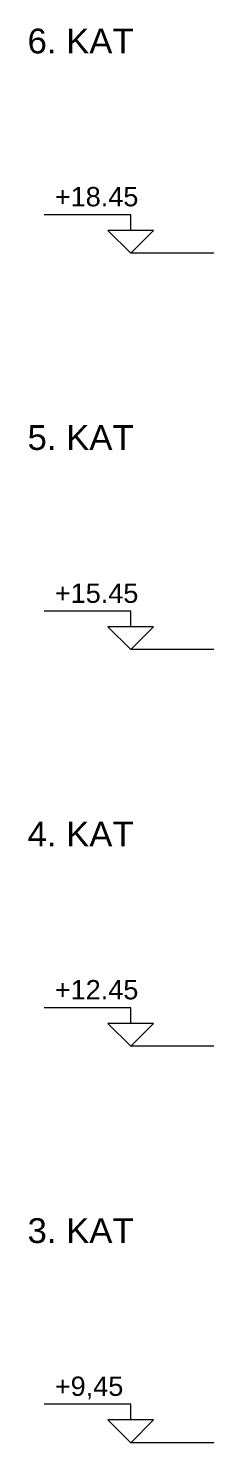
# Model space of a CAD drawing. Header units: millimetres. Extents: x 38129 to 72024, y -56282 to 16512.
# Drawn here: x 38953.7 to 38988.7, y -54062.8 to -53795.2 of the extents above; entities that cross this region are included whole.
import ezdxf

# ---------------------------------------------------------------- set-up
doc = ezdxf.new("R2010")
doc.units = ezdxf.units.MM
for name, color, linetype, lineweight in [('DIŞÖLÇÜ', 37, 'Continuous', 0), ('KOT', 7, 'Continuous', 20), ('mahal', 7, 'Continuous', 5), ('MİMARİ', 4, 'Continuous', 9)]:
    doc.layers.add(name, color=color, linetype=linetype, lineweight=lineweight)
doc.styles.add('style1', font='arial.ttf')

# ---------------------------------------------------------------- blocks, each defined once
blk = doc.blocks.new('56TREHHHHH')
at = {"layer": 'KOT'}
for p, q in [((92618.7, -98878.93), (92618.7, -98868.76)), ((92618.7, -98868.76), (92674.48, -98868.76)), ((92618.7, -98893.61), (92604.02, -98878.93)), ((92604.02, -98878.93), (92633.38, -98878.93)), ((92618.7, -98893.61), (92633.38, -98878.93)), ((92565.15, -98893.61), (92618.7, -98893.61))]:
    blk.add_line(p, q, dxfattribs=at)
blk = doc.blocks.new('MDKFDKFD')
at = {"layer": 'KOT', "xscale": -1.17, "yscale": 1.17, "zscale": 1.17}
for p in [(155922.3, 30846.6), (155922.3, 30546.6), (155922.3, 30246.6), (155922.3, 29946.6)]:
    blk.add_blockref('56TREHHHHH', p, dxfattribs=at)
at = {"layer": 'KOT', "char_height": 14.62, "width": 31.702, "attachment_point": 1, "style": 'style1'}
for s, insert in [('+18.45', (47501.2, -84808.9)), ('+15.45', (47501.2, -85108.9)), ('+12.45', (47501.2, -85408.9)), ('+9,45', (47501.2, -85708.9))]:
    blk.add_mtext(s, dxfattribs=dict(at, insert=insert))
at = {"layer": 'mahal', "char_height": 18.75, "attachment_point": 1, "style": 'style1'}
for s, insert in [('6. KAT', (47480.6, -84689.1)), ('5. KAT', (47480.6, -84989.1)), ('4. KAT', (47480.6, -85289.1)), ('3. KAT', (47480.6, -85589.1))]:
    blk.add_mtext_dynamic_manual_height_columns(s, width=412.254, gutter_width=100, heights=[0], dxfattribs=dict(at, insert=insert))
blk = doc.blocks.new('nfjfdj')
at = {"layer": 'DIŞÖLÇÜ', "xscale": 0.25, "yscale": 0.25, "zscale": 0.25}
blk.add_blockref('MDKFDKFD', (39338.41, -27653.81), dxfattribs=at)

msp = doc.modelspace()

# ---------------------------------------------------------------- block references
at = {"layer": 'MİMARİ'}
msp.add_blockref('nfjfdj', (-12254.98, -4969.22), dxfattribs=at)

doc.saveas('drawing.dxf')
